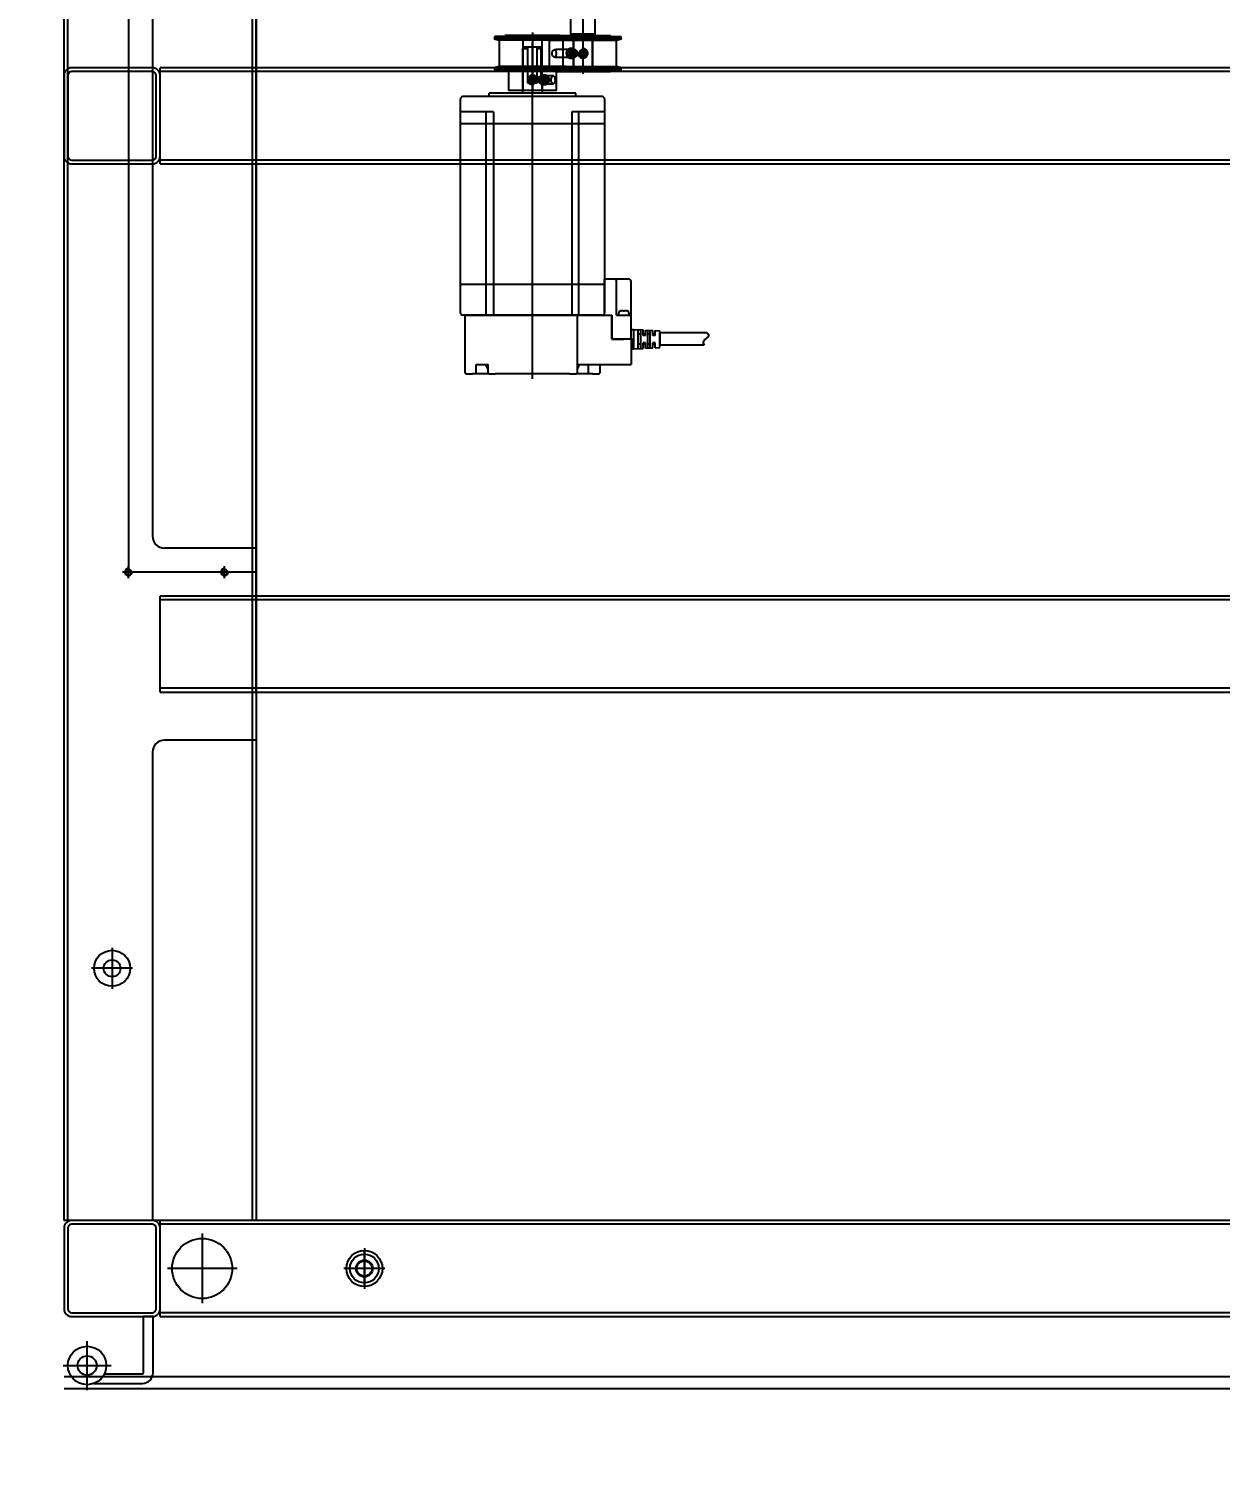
# Model space of a CAD drawing. Header units: inches. Extents: x 0 to 77285, y -118 to 40065.
# Drawn here: x 14637 to 15133, y 24796 to 25392 of the extents above; entities that cross this region are included whole.
import ezdxf

# ---------------------------------------------------------------- set-up
doc = ezdxf.new("R2010")
doc.units = ezdxf.units.IN
doc.header["$LTSCALE"] = 5
doc.header["$MEASUREMENT"] = 0
doc.layers.add('A', color=8, linetype='Continuous')
doc.styles.add('SCI', font='')
doc.styles.get('SCI').set_extended_font_data('Gulim')
doc.dimstyles.new('SCH', dxfattribs={"dimtxt": 2.5, "dimasz": 2, "dimexe": 1.25, "dimexo": 0.625, "dimtad": 1, "dimdec": 8, "dimtxsty": 'SCI', "dimcen": 2.5, "dimclrd": 4, "dimclre": 4, "dimclrt": 7, "dimadec": 8, "dimazin": 2, "dimtfac": 1, "dimtdec": 8, "dimtmove": 0, "dimatfit": 3, "dimfxl": 1, "dimarcsym": 0})

# ---------------------------------------------------------------- blocks, each defined once
blk = doc.blocks.new('A$Cc399747e')
at = {"ltscale": 5}
for p, q in [((2631.79, 1451), (1631.79, 1451)), ((2631.79, 1446), (1631.79, 1446)), ((2591.79, 1421), (1671.79, 1421)), ((1671.79, 1419.4), (2591.79, 1419.4)), ((2591.79, 1421), (2591.79, 1381)), ((2574.29, 1386.5), (2574.29, 1415.5)), ((2506.79, 1392.5), (2506.79, 1409.5)), ((2498.29, 1401), (2515.29, 1401)), ((2559.79, 1401), (2588.79, 1401)), ((1671.79, 1382.6), (2591.79, 1382.6)), ((1671.79, 1381), (2591.79, 1381)), ((2551.79, 71), (2551.79, 1381)), ((2551.79, 1381), (2631.79, 1381)), ((2553.39, 1381), (2553.39, 1181)), ((2594.99, 1186), (2594.99, 1381)), ((2630.19, 1381), (2630.19, 71)), ((2631.79, 1381), (2631.79, 71)), ((2611.79, 1267.5), (2611.79, 1284.5)), ((2603.29, 1276), (2620.29, 1276)), ((2551.79, 1181), (2589.99, 1181)), ((2553.39, 1181), (2553.39, 1101)), ((2591.79, 1161), (1671.79, 1161)), ((1671.79, 1159.4), (2591.79, 1159.4)), ((2591.79, 1161), (2591.79, 1121)), ((1671.79, 1122.6), (2591.79, 1122.6)), ((1671.79, 1121), (2591.79, 1121)), ((2551.79, 1111), (2604.99, 1111)), ((2562.49, 1111), (2567.49, 1111)), ((2564.99, 1113.5), (2564.99, 1108.5)), ((2602.49, 1111), (2607.49, 1111)), ((2604.99, 1113.5), (2604.99, 1108.5)), ((2604.99, 71), (2604.99, 1111)), ((2551.79, 1101), (2589.99, 1101)), ((2553.39, 1101), (2553.39, 71)), ((2594.99, 71), (2594.99, 1096)), ((2591.79, 941), (1671.79, 941)), ((1671.79, 939.4), (2591.79, 939.4)), ((2591.79, 941), (2591.79, 901)), ((1671.79, 902.6), (2591.79, 902.6)), ((1671.79, 901), (2591.79, 901))]:
    blk.add_line(p, q, dxfattribs=at)
for p, q in [((2619.41, 1448.9), (2599.19, 1448.9)), ((2622.19, 1451.64), (2622.19, 1431.26)), ((2594.69, 1444.4), (2594.69, 1421)), ((2598.69, 1444.4), (2598.69, 1421)), ((2615, 1444.9), (2599.19, 1444.9)), ((2632.19, 1441.4), (2612.19, 1441.4)), ((2594.69, 1421), (2598.69, 1421)), ((2628.59, 1421), (2594.99, 1421)), ((2628.59, 1419.4), (2594.99, 1419.4)), ((2591.79, 1417.8), (2591.79, 1384.2)), ((2593.39, 1417.8), (2593.39, 1384.2)), ((2630.19, 1384.2), (2630.19, 1417.8)), ((2631.79, 1384.2), (2631.79, 1417.8)), ((2506.79, 1408), (2506.79, 1394)), ((2499.79, 1401), (2513.79, 1401)), ((2594.99, 1382.6), (2628.59, 1382.6)), ((2594.99, 1381), (2628.59, 1381)), ((2551.79, 1161), (2551.79, 1121)), ((2551.79, 1122.6), (2551.79, 797.6)), ((2408.79, 1024.5), (2408.79, 1028)), ((2411.79, 1028.5), (2409.29, 1028.5)), ((2411.79, 1028.5), (2412.79, 1028.5)), ((2412.79, 1028.5), (2413.13, 1028.5)), ((2413.13, 1028.5), (2416.96, 1028.5)), ((2413.48, 1028.5), (2413.48, 1024.5)), ((2416.96, 1028.5), (2418.78, 1028.5)), ((2418.29, 1004), (2418.29, 1028)), ((2421.29, 1028.5), (2418.79, 1028.5)), ((2421.29, 1028.5), (2452.29, 1028.5)), ((2436.79, 1030.5), (2436.79, 890.4)), ((2454.79, 1028.5), (2452.29, 1028.5)), ((2454.8, 1028.5), (2456.62, 1028.5)), ((2455.3, 1028), (2455.3, 1024.5)), ((2456.62, 1028.5), (2460.46, 1028.5)), ((2460.28, 1028.5), (2460.28, 1024.5)), ((2460.46, 1028.5), (2460.79, 1028.5)), ((2460.79, 1028.5), (2461.79, 1028.5)), ((2464.29, 1028.5), (2461.79, 1028.5)), ((2464.79, 1028), (2464.79, 1004)), ((2395.79, 1014), (2395.79, 1024.5)), ((2398.79, 1024.5), (2395.79, 1024.5)), ((2418.29, 1024.5), (2398.79, 1024.5)), ((2418.29, 1024.5), (2417.69, 1024.5)), ((2460.28, 1024.5), (2455.3, 1024.5)), ((2455.89, 1024.5), (2455.3, 1024.5)), ((2363.54, 1012.64), (2363.65, 1012.91)), ((2363.65, 1012.91), (2363.85, 1013.16)), ((2363.85, 1013.16), (2364.12, 1013.39)), ((2364.12, 1013.39), (2364.42, 1013.62)), ((2364.42, 1013.62), (2364.74, 1013.87)), ((2364.74, 1013.87), (2365.09, 1014.18)), ((2365.09, 1014.18), (2365.4, 1014.51)), ((2365.54, 1016.21), (2365.32, 1016.47)), ((2365.32, 1016.47), (2383.79, 1016.47)), ((2365.4, 1014.51), (2365.64, 1014.86)), ((2365.71, 1015.9), (2365.54, 1016.21)), ((2365.64, 1014.86), (2365.78, 1015.22)), ((2365.8, 1015.59), (2365.71, 1015.9)), ((2365.78, 1015.22), (2365.8, 1015.59)), ((2385.79, 1017.59), (2383.79, 1017.5)), ((2383.79, 1017.5), (2383.79, 1010.5)), ((2383.79, 1016.56), (2383.79, 1011.27)), ((2383.79, 1011.36), (2383.79, 1016.47)), ((2383.79, 1013.96), (2383.79, 1016.15)), ((2383.79, 1016.15), (2383.79, 1011.85)), ((2383.79, 1011.85), (2383.79, 1013.96)), ((2385.79, 1017.59), (2385.79, 1015.5)), ((2385.79, 1016.15), (2386.79, 1016.15)), ((2385.79, 1015.5), (2386.79, 1015.5)), ((2389.79, 1017.77), (2386.79, 1017.64)), ((2386.79, 1017.64), (2386.79, 1015.5)), ((2387.79, 1017.68), (2387.79, 1010.32)), ((2387.79, 1016.15), (2388.79, 1016.15)), ((2388.79, 1017.73), (2388.79, 1010.27)), ((2389.79, 1017.77), (2389.79, 1015.5)), ((2389.79, 1016.15), (2390.79, 1016.15)), ((2389.79, 1015.5), (2390.79, 1015.5)), ((2394.79, 1018), (2390.79, 1017.82)), ((2390.79, 1017.82), (2390.79, 1015.5)), ((2391.79, 1017.86), (2391.79, 1010.14)), ((2391.79, 1016.15), (2392.79, 1016.15)), ((2392.79, 1017.91), (2392.79, 1010.09)), ((2394.79, 1018), (2394.79, 1014)), ((2395.79, 1018), (2394.79, 1018)), ((2394.79, 1010.06), (2394.79, 1017.94)), ((2394.79, 1010.06), (2394.79, 1017.94)), ((2394.79, 1011.44), (2394.79, 1016.56)), ((2395.79, 1014), (2394.79, 1014)), ((2395.79, 1014), (2394.79, 1014)), ((2394.79, 1010), (2394.79, 1014)), ((2395.79, 1014), (2398.79, 1014)), ((2395.79, 1014), (2395.79, 1004)), ((2395.79, 1014), (2398.79, 1014)), ((2403.79, 1014), (2398.79, 1014)), ((2398.79, 1014), (2403.79, 1014)), ((2403.79, 1004), (2403.79, 1014)), ((2403.79, 1014), (2403.79, 1004)), ((2363.56, 1012.26), (2363.54, 1012.64)), ((2363.74, 1011.85), (2363.56, 1012.26)), ((2364.03, 1011.44), (2363.74, 1011.85)), ((2364.11, 1011.36), (2364.03, 1011.44)), ((2364.11, 1011.36), (2383.79, 1011.36)), ((2385.79, 1010.41), (2383.79, 1010.5)), ((2385.79, 1012.5), (2385.79, 1010.41)), ((2385.79, 1012.5), (2385.79, 1010.41)), ((2385.79, 1012.5), (2386.79, 1012.5)), ((2385.79, 1011.85), (2386.79, 1011.85)), ((2386.79, 1012.5), (2386.79, 1010.36)), ((2386.79, 1012.5), (2386.79, 1010.36)), ((2389.79, 1010.23), (2386.79, 1010.36)), ((2387.79, 1011.85), (2388.79, 1011.85)), ((2389.79, 1012.5), (2389.79, 1010.23)), ((2389.79, 1012.5), (2390.79, 1012.5)), ((2389.79, 1011.85), (2390.79, 1011.85)), ((2390.79, 1012.5), (2390.79, 1010.18)), ((2394.79, 1010), (2390.79, 1010.18)), ((2391.79, 1011.85), (2392.79, 1011.85)), ((2395.79, 1010), (2394.79, 1010)), ((2395.79, 1004), (2395.79, 990)), ((2398.79, 1004), (2395.79, 1004)), ((2401.79, 1004), (2398.79, 1004)), ((2401.79, 1004), (2401.79, 990)), ((2406.79, 1004), (2403.79, 1004)), ((2406.79, 1004), (2406.79, 989)), ((2464.79, 1004), (2406.79, 1004)), ((2406.79, 924.3), (2406.79, 1003)), ((2406.79, 991.2), (2406.79, 1003)), ((2406.79, 991.2), (2406.79, 1003)), ((2407.79, 1004), (2465.79, 1004)), ((2417.49, 1004), (2417.49, 919.3)), ((2420.49, 919.3), (2420.49, 1004)), ((2453.09, 919.3), (2453.09, 1004)), ((2456.09, 1004), (2456.09, 919.3)), ((2466.79, 1003), (2466.79, 924.3)), ((2406.79, 991.2), (2466.79, 991.2)), ((2396.79, 989), (2398.79, 989)), ((2398.79, 989), (2402.79, 989)), ((2402.79, 989), (2406.79, 989)), ((2591.79, 937.8), (2591.79, 904.2)), ((2593.39, 937.8), (2593.39, 904.2)), ((2628.59, 941), (2594.99, 941)), ((2628.59, 939.4), (2594.99, 939.4)), ((2630.19, 904.2), (2630.19, 937.8)), ((2631.79, 904.2), (2631.79, 937.8)), ((2406.79, 914), (2406.79, 924.3)), ((2406.79, 924.3), (2466.79, 924.3)), ((2466.79, 924.3), (2466.79, 914)), ((2406.79, 919.3), (2420.49, 919.3)), ((2453.09, 919.3), (2466.79, 919.3)), ((2407.79, 913), (2465.79, 913)), ((2418.79, 913), (2418.79, 911.5)), ((2436.79, 886.35), (2436.79, 911.65)), ((2454.79, 913), (2454.79, 911.5)), ((2418.79, 911.5), (2454.79, 911.5)), ((2426.79, 910.5), (2446.79, 910.5)), ((2426.79, 910.5), (2426.79, 902.5)), ((2427.44, 906.25), (2427.47, 906.52)), ((2427.44, 905.98), (2427.44, 906.25)), ((2427.45, 905.71), (2427.44, 905.98)), ((2427.47, 905.45), (2427.45, 905.71)), ((2427.47, 906.52), (2427.51, 906.76)), ((2427.51, 906.76), (2427.56, 906.99)), ((2427.56, 906.99), (2427.63, 907.19)), ((2427.63, 907.19), (2427.72, 907.36)), ((2427.72, 907.36), (2427.83, 907.49)), ((2427.83, 907.49), (2427.95, 907.58)), ((2427.95, 907.58), (2428.04, 907.61)), ((2428.04, 907.61), (2428.13, 907.62)), ((2433.33, 907.62), (2428.13, 907.62)), ((2428.13, 907.62), (2428.27, 907.6)), ((2428.27, 907.6), (2428.41, 907.53)), ((2428.41, 907.53), (2428.55, 907.42)), ((2428.55, 907.42), (2428.68, 907.27)), ((2428.68, 907.27), (2428.8, 907.09)), ((2428.8, 907.09), (2428.9, 906.87)), ((2428.9, 906.87), (2428.98, 906.63)), ((2428.98, 906.63), (2429.03, 906.36)), ((2429.05, 905.82), (2429.02, 905.56)), ((2429.03, 906.36), (2429.05, 906.09)), ((2429.05, 906.09), (2429.05, 905.82)), ((2430.23, 906.58), (2430.73, 907.15)), ((2432.53, 906.58), (2430.23, 906.58)), ((2430.23, 906.58), (2430.23, 905.42)), ((2430.52, 907.63), (2430.28, 907.28)), ((2432.03, 907.15), (2430.73, 907.15)), ((2430.73, 907.15), (2431.23, 906.58)), ((2432.68, 908), (2431.1, 908)), ((2431.23, 906.58), (2431.23, 905.42)), ((2431.53, 906.58), (2432.03, 907.15)), ((2431.53, 905.42), (2431.53, 906.58)), ((2432.03, 907.15), (2432.53, 906.58)), ((2432.53, 906.58), (2432.53, 905.42)), ((2432.79, 907.4), (2432.79, 911.5)), ((2432.79, 910.5), (2432.79, 887.5)), ((2432.79, 907.4), (2433.29, 907.4)), ((2432.81, 905.97), (2432.82, 906.24)), ((2432.82, 905.7), (2432.81, 905.97)), ((2432.82, 906.48), (2432.84, 906.71)), ((2432.82, 906.24), (2432.82, 906.48)), ((2432.83, 905.43), (2432.82, 905.7)), ((2432.84, 906.71), (2432.86, 906.93)), ((2432.86, 906.93), (2432.9, 907.13)), ((2432.9, 907.13), (2432.95, 907.31)), ((2432.95, 907.31), (2433.02, 907.45)), ((2433.02, 907.45), (2433.12, 907.55)), ((2433.12, 907.55), (2433.24, 907.61)), ((2433.24, 907.61), (2433.33, 907.62)), ((2433.69, 907.02), (2433.26, 907.63)), ((2433.29, 892.4), (2433.29, 907.4)), ((2433.33, 907.62), (2433.36, 907.62)), ((2433.36, 907.62), (2433.51, 907.59)), ((2433.51, 907.59), (2433.65, 907.52)), ((2433.65, 907.52), (2433.8, 907.41)), ((2433.8, 907.41), (2433.95, 907.26)), ((2433.95, 907.26), (2434.09, 907.08)), ((2434.09, 907.08), (2434.22, 906.86)), ((2434.22, 906.86), (2434.33, 906.61)), ((2434.33, 906.61), (2434.4, 906.35)), ((2434.42, 905.74), (2434.36, 905.49)), ((2434.4, 906.35), (2434.43, 906.07)), ((2434.44, 906), (2434.42, 905.74)), ((2434.43, 906.07), (2434.44, 906)), ((2438.89, 906), (2434.69, 906)), ((2434.86, 907.4), (2434.86, 892.4)), ((2434.86, 907.4), (2438.73, 907.4)), ((2435.2, 906.29), (2435.17, 906.02)), ((2435.17, 906.02), (2435.19, 905.75)), ((2435.19, 905.75), (2435.26, 905.48)), ((2435.27, 906.55), (2435.2, 906.29)), ((2435.38, 906.8), (2435.27, 906.55)), ((2435.54, 907.03), (2435.38, 906.8)), ((2435.73, 907.22), (2435.54, 907.03)), ((2435.95, 907.38), (2435.73, 907.22)), ((2436.79, 907.15), (2435.79, 906.58)), ((2435.79, 906.58), (2435.79, 905.42)), ((2436.19, 907.5), (2435.95, 907.38)), ((2436.44, 907.58), (2436.19, 907.5)), ((2436.72, 907.62), (2436.44, 907.58)), ((2436.98, 907.61), (2436.72, 907.62)), ((2437.79, 906.58), (2436.79, 907.15)), ((2437.26, 907.55), (2436.98, 907.61)), ((2437.51, 907.46), (2437.26, 907.55)), ((2437.74, 907.31), (2437.51, 907.46)), ((2437.95, 907.14), (2437.74, 907.31)), ((2437.79, 906.58), (2437.79, 905.42)), ((2438.12, 906.93), (2437.95, 907.14)), ((2438.26, 906.69), (2438.12, 906.93)), ((2438.35, 906.44), (2438.26, 906.69)), ((2438.4, 906.18), (2438.35, 906.44)), ((2438.37, 905.64), (2438.41, 905.9)), ((2438.41, 905.9), (2438.4, 906.18)), ((2438.73, 907.4), (2438.73, 892.4)), ((2440.79, 911.5), (2440.79, 892.9)), ((2440.79, 887.5), (2440.79, 910.5)), ((2446.79, 902.5), (2446.79, 910.5)), ((2400.05, 902.02), (2399.79, 901.05)), ((2431.79, 901.05), (2399.79, 901.05)), ((2399.79, 901.05), (2401.85, 900.5)), ((2400.05, 902.02), (2401.98, 901.5)), ((2431.53, 902.02), (2400.05, 902.02)), ((2429.74, 900.5), (2401.85, 900.5)), ((2401.85, 900.5), (2401.85, 889.5)), ((2429.61, 901.5), (2401.98, 901.5)), ((2427.29, 902.5), (2404.29, 902.5)), ((2404.29, 902.5), (2404.29, 902.02)), ((2404.29, 902.02), (2404.29, 901.5)), ((2411.79, 902.5), (2411.79, 887.5)), ((2411.79, 901), (2412.29, 901.5)), ((2411.79, 887.5), (2411.79, 901)), ((2419.79, 901), (2411.79, 901)), ((2412.29, 901.5), (2419.29, 901.5)), ((2415.79, 903.25), (2415.79, 886.75)), ((2419.29, 901.5), (2419.79, 901)), ((2419.79, 887.5), (2419.79, 902.5)), ((2419.79, 901), (2419.79, 887.5)), ((2421.05, 902.02), (2420.79, 901.05)), ((2420.79, 901.05), (2452.79, 901.05)), ((2420.79, 901.05), (2422.85, 900.5)), ((2421.05, 902.02), (2422.98, 901.5)), ((2421.05, 902.02), (2452.53, 902.02)), ((2422.85, 900.5), (2450.74, 900.5)), ((2422.98, 901.5), (2450.61, 901.5)), ((2424.15, 889.5), (2424.15, 900.5)), ((2425.29, 902.5), (2448.29, 902.5)), ((2425.29, 902.5), (2425.29, 902.02)), ((2425.29, 902.02), (2425.29, 901.5)), ((2427.29, 902.02), (2427.29, 902.5)), ((2427.29, 901.5), (2427.29, 902.02)), ((2427.51, 905.2), (2427.47, 905.45)), ((2427.57, 904.97), (2427.51, 905.2)), ((2427.65, 904.78), (2427.57, 904.97)), ((2427.74, 904.62), (2427.65, 904.78)), ((2427.84, 904.5), (2427.74, 904.62)), ((2427.96, 904.42), (2427.84, 904.5)), ((2428.09, 904.38), (2427.96, 904.42)), ((2428.13, 904.38), (2428.09, 904.38)), ((2428.23, 904.39), (2428.13, 904.38)), ((2428.13, 904.38), (2433.33, 904.38)), ((2428.37, 904.45), (2428.23, 904.39)), ((2428.51, 904.55), (2428.37, 904.45)), ((2428.65, 904.69), (2428.51, 904.55)), ((2428.77, 904.86), (2428.65, 904.69)), ((2428.87, 905.07), (2428.77, 904.86)), ((2428.96, 905.31), (2428.87, 905.07)), ((2429.02, 905.56), (2428.96, 905.31)), ((2429.61, 901.5), (2431.53, 902.02)), ((2429.74, 900.5), (2431.79, 901.05)), ((2429.74, 900.5), (2429.74, 889.5)), ((2432.53, 905.42), (2430.23, 905.42)), ((2430.73, 904.85), (2430.23, 905.42)), ((2430.28, 904.72), (2430.52, 904.37)), ((2431.23, 905.42), (2430.73, 904.85)), ((2432.03, 904.85), (2430.73, 904.85)), ((2431.1, 904), (2432.68, 904)), ((2432.03, 904.85), (2431.53, 905.42)), ((2431.79, 901.05), (2431.53, 902.02)), ((2432.53, 905.42), (2432.03, 904.85)), ((2432.85, 905.18), (2432.83, 905.43)), ((2432.88, 904.96), (2432.85, 905.18)), ((2432.92, 904.77), (2432.88, 904.96)), ((2432.98, 904.62), (2432.92, 904.77)), ((2433.06, 904.5), (2432.98, 904.62)), ((2433.16, 904.42), (2433.06, 904.5)), ((2433.27, 904.38), (2433.16, 904.42)), ((2433.26, 904.37), (2433.69, 904.98)), ((2433.33, 904.38), (2433.27, 904.38)), ((2433.4, 904.39), (2433.33, 904.38)), ((2433.55, 904.43), (2433.4, 904.39)), ((2433.72, 904.53), (2433.55, 904.43)), ((2433.88, 904.67), (2433.72, 904.53)), ((2434.03, 904.84), (2433.88, 904.67)), ((2434.17, 905.04), (2434.03, 904.84)), ((2434.28, 905.26), (2434.17, 905.04)), ((2434.36, 905.49), (2434.28, 905.26)), ((2435.26, 905.48), (2435.36, 905.24)), ((2435.36, 905.24), (2435.51, 905.01)), ((2435.51, 905.01), (2435.69, 904.81)), ((2435.69, 904.81), (2435.91, 904.64)), ((2435.79, 905.42), (2436.79, 904.85)), ((2435.91, 904.64), (2436.14, 904.51)), ((2436.14, 904.51), (2436.41, 904.43)), ((2436.41, 904.43), (2436.6, 904.39)), ((2436.6, 904.39), (2436.79, 904.38)), ((2436.79, 904.85), (2437.79, 905.42)), ((2436.79, 904.38), (2437.06, 904.4)), ((2437.06, 904.4), (2437.32, 904.47)), ((2437.32, 904.47), (2437.57, 904.58)), ((2437.57, 904.58), (2437.8, 904.73)), ((2437.8, 904.73), (2437.99, 904.91)), ((2437.99, 904.91), (2438.16, 905.13)), ((2438.16, 905.13), (2438.29, 905.37)), ((2438.29, 905.37), (2438.37, 905.64)), ((2448.29, 902.02), (2448.29, 902.5)), ((2448.29, 901.5), (2448.29, 902.02)), ((2450.61, 901.5), (2452.53, 902.02)), ((2450.74, 900.5), (2452.79, 901.05)), ((2450.74, 889.5), (2450.74, 900.5)), ((2452.79, 901.05), (2452.53, 902.02)), ((2594.99, 902.6), (2628.59, 902.6)), ((2594.99, 901), (2628.59, 901)), ((2413.69, 895), (2417.89, 895)), ((2414.21, 895.37), (2414.17, 895.1)), ((2414.17, 895.1), (2414.18, 894.83)), ((2414.18, 894.83), (2414.23, 894.56)), ((2414.3, 895.63), (2414.21, 895.37)), ((2414.23, 894.56), (2414.33, 894.31)), ((2414.43, 895.87), (2414.3, 895.63)), ((2414.33, 894.31), (2414.46, 894.07)), ((2414.59, 896.09), (2414.43, 895.87)), ((2414.46, 894.07), (2414.59, 893.91)), ((2414.65, 896.15), (2414.59, 896.09)), ((2414.59, 893.91), (2414.65, 893.85)), ((2414.7, 896.2), (2414.65, 896.15)), ((2414.65, 893.85), (2414.72, 893.79)), ((2414.79, 896.27), (2414.7, 896.2)), ((2414.72, 893.79), (2414.8, 893.72)), ((2414.84, 896.32), (2414.79, 896.27)), ((2415.79, 896.15), (2414.79, 895.58)), ((2414.79, 894.42), (2414.79, 895.58)), ((2414.79, 894.42), (2415.79, 893.85)), ((2414.88, 896.34), (2414.84, 896.32)), ((2414.88, 896.34), (2414.94, 896.38)), ((2414.94, 896.38), (2415.01, 896.42)), ((2415.01, 896.42), (2415.09, 896.46)), ((2415.09, 896.46), (2415.19, 896.51)), ((2415.19, 896.51), (2415.29, 896.54)), ((2415.29, 896.54), (2415.39, 896.57)), ((2415.39, 896.57), (2415.43, 896.58)), ((2415.43, 896.58), (2415.48, 896.59)), ((2415.48, 896.59), (2415.5, 896.59)), ((2415.65, 896.61), (2415.5, 896.59)), ((2415.8, 896.62), (2415.65, 896.61)), ((2416.79, 895.58), (2415.79, 896.15)), ((2415.79, 893.85), (2416.79, 894.42)), ((2415.94, 896.61), (2415.8, 896.62)), ((2416.08, 896.59), (2415.94, 896.61)), ((2416.08, 896.59), (2416.13, 896.58)), ((2416.13, 896.58), (2416.18, 896.57)), ((2416.18, 896.57), (2416.19, 896.57)), ((2416.19, 896.57), (2416.31, 896.54)), ((2416.31, 896.54), (2416.41, 896.5)), ((2416.41, 896.5), (2416.5, 896.46)), ((2416.5, 896.46), (2416.59, 896.41)), ((2416.59, 896.41), (2416.65, 896.38)), ((2416.65, 896.38), (2416.7, 896.34)), ((2416.73, 896.32), (2416.7, 896.34)), ((2416.79, 896.28), (2416.73, 896.32)), ((2416.87, 896.21), (2416.79, 896.28)), ((2416.79, 894.42), (2416.79, 895.58)), ((2416.79, 893.73), (2416.88, 893.8)), ((2416.93, 896.15), (2416.87, 896.21)), ((2416.88, 893.8), (2416.94, 893.85)), ((2416.99, 896.09), (2416.93, 896.15)), ((2416.94, 893.85), (2416.99, 893.91)), ((2417.12, 895.93), (2416.99, 896.09)), ((2416.99, 893.91), (2417.16, 894.13)), ((2417.26, 895.69), (2417.12, 895.93)), ((2417.16, 894.13), (2417.28, 894.37)), ((2417.35, 895.44), (2417.26, 895.69)), ((2417.28, 894.37), (2417.37, 894.63)), ((2417.4, 895.17), (2417.35, 895.44)), ((2417.37, 894.63), (2417.41, 894.9)), ((2417.41, 894.9), (2417.4, 895.17)), ((2418.15, 895), (2418.17, 895.26)), ((2418.15, 894.93), (2418.15, 895)), ((2418.16, 894.79), (2418.15, 894.93)), ((2418.17, 894.7), (2418.16, 894.79)), ((2418.17, 895.26), (2418.22, 895.51)), ((2418.18, 894.65), (2418.17, 894.7)), ((2418.21, 894.51), (2418.18, 894.65)), ((2418.25, 894.39), (2418.21, 894.51)), ((2418.22, 895.51), (2418.3, 895.74)), ((2418.3, 894.26), (2418.25, 894.39)), ((2418.3, 895.74), (2418.42, 895.96)), ((2418.36, 894.14), (2418.3, 894.26)), ((2418.49, 893.92), (2418.36, 894.14)), ((2418.42, 895.96), (2418.55, 896.16)), ((2418.63, 893.74), (2418.49, 893.92)), ((2418.55, 896.16), (2418.7, 896.33)), ((2418.78, 893.59), (2418.63, 893.74)), ((2418.7, 896.33), (2418.78, 896.41)), ((2418.78, 896.41), (2418.87, 896.47)), ((2418.87, 896.47), (2418.95, 896.53)), ((2419.33, 896.63), (2418.9, 896.02)), ((2418.9, 893.98), (2419.33, 893.37)), ((2418.95, 896.53), (2419.03, 896.57)), ((2419.03, 896.57), (2419.18, 896.61)), ((2419.18, 896.61), (2419.25, 896.62)), ((2419.25, 896.62), (2419.26, 896.62)), ((2426.91, 896.62), (2419.26, 896.62)), ((2419.26, 896.62), (2419.32, 896.62)), ((2419.32, 896.62), (2419.43, 896.58)), ((2419.43, 896.58), (2419.52, 896.5)), ((2419.52, 896.5), (2419.6, 896.38)), ((2419.6, 896.38), (2419.66, 896.23)), ((2419.69, 893.87), (2419.63, 893.69)), ((2419.66, 896.23), (2419.71, 896.05)), ((2419.72, 894.07), (2419.69, 893.87)), ((2419.71, 896.05), (2419.74, 895.82)), ((2419.75, 894.29), (2419.72, 894.07)), ((2419.74, 895.82), (2419.75, 895.7)), ((2419.75, 895.7), (2419.76, 895.57)), ((2419.76, 894.52), (2419.75, 894.29)), ((2419.76, 895.57), (2419.76, 895.44)), ((2419.76, 895.44), (2419.77, 895.3)), ((2419.77, 894.76), (2419.76, 894.52)), ((2419.77, 895.3), (2419.77, 895.04)), ((2419.77, 895.04), (2419.77, 894.9)), ((2419.77, 894.9), (2419.77, 894.76)), ((2421.48, 897), (2419.91, 897)), ((2420.06, 895.58), (2420.56, 896.15)), ((2420.06, 894.42), (2420.06, 895.58)), ((2420.06, 895.58), (2422.35, 895.58)), ((2420.56, 893.85), (2420.06, 894.42)), ((2420.06, 894.42), (2422.35, 894.42)), ((2420.56, 896.15), (2421.85, 896.15)), ((2420.56, 896.15), (2421.06, 895.58)), ((2421.06, 894.42), (2420.56, 893.85)), ((2420.56, 893.85), (2421.85, 893.85)), ((2421.06, 895.58), (2421.06, 894.42)), ((2421.35, 895.58), (2421.85, 896.15)), ((2421.35, 894.42), (2421.35, 895.58)), ((2421.85, 893.85), (2421.35, 894.42)), ((2421.85, 896.15), (2422.35, 895.58)), ((2422.35, 894.42), (2421.85, 893.85)), ((2422.31, 896.28), (2422.06, 896.63)), ((2422.35, 894.42), (2422.35, 895.58)), ((2426.76, 896.59), (2426.74, 896.58)), ((2426.74, 896.58), (2426.74, 896.58)), ((2426.74, 896.57), (2426.79, 896.54)), ((2426.76, 896.59), (2426.83, 896.61)), ((2426.79, 896.54), (2426.85, 896.5)), ((2426.83, 896.61), (2426.91, 896.62)), ((2426.85, 896.5), (2426.92, 896.46)), ((2426.91, 896.62), (2426.91, 896.62)), ((2426.91, 896.62), (2426.98, 896.61)), ((2426.92, 896.46), (2427.01, 896.41)), ((2426.98, 896.61), (2427.05, 896.59)), ((2426.98, 895.17), (2427.01, 895.44)), ((2426.98, 894.9), (2426.98, 895.17)), ((2427, 894.63), (2426.98, 894.9)), ((2427.05, 894.37), (2427, 894.63)), ((2427.01, 896.41), (2427.1, 896.38)), ((2427.01, 895.44), (2427.07, 895.69)), ((2427.06, 896.59), (2427.05, 896.59)), ((2427.13, 894.13), (2427.05, 894.37)), ((2427.1, 896.58), (2427.06, 896.59)), ((2427.07, 895.69), (2427.15, 895.93)), ((2427.14, 896.57), (2427.1, 896.58)), ((2427.1, 896.38), (2427.2, 896.34)), ((2427.22, 893.91), (2427.13, 894.13)), ((2427.29, 896.54), (2427.14, 896.57)), ((2427.15, 895.93), (2427.22, 896.09)), ((2427.24, 896.32), (2427.2, 896.34)), ((2427.22, 896.09), (2427.25, 896.15)), ((2427.25, 893.85), (2427.22, 893.91)), ((2427.27, 896.28), (2427.24, 896.32)), ((2427.25, 896.15), (2427.27, 896.21)), ((2427.27, 893.8), (2427.25, 893.85)), ((2427.27, 896.25), (2427.27, 896.28)), ((2427.27, 896.21), (2427.27, 896.25)), ((2427.27, 893.75), (2427.27, 893.8)), ((2427.27, 893.73), (2427.27, 893.75)), ((2427.44, 896.51), (2427.29, 896.54)), ((2427.61, 896.46), (2427.44, 896.51)), ((2427.78, 896.42), (2427.61, 896.46)), ((2427.95, 896.38), (2427.78, 896.42)), ((2428.11, 896.34), (2427.95, 896.38)), ((2428.11, 896.34), (2428.2, 896.32)), ((2428.2, 896.32), (2428.27, 896.27)), ((2428.27, 896.27), (2428.36, 896.2)), ((2428.35, 893.79), (2428.27, 893.72)), ((2428.39, 893.85), (2428.35, 893.79)), ((2428.36, 896.2), (2428.4, 896.15)), ((2428.42, 893.91), (2428.39, 893.85)), ((2428.4, 896.15), (2428.42, 896.09)), ((2428.42, 896.09), (2428.49, 895.87)), ((2428.48, 894.07), (2428.42, 893.91)), ((2428.54, 894.31), (2428.48, 894.07)), ((2428.49, 895.87), (2428.55, 895.63)), ((2428.56, 894.43), (2428.54, 894.34)), ((2428.54, 894.34), (2428.54, 894.31)), ((2428.55, 895.63), (2428.56, 895.57)), ((2428.56, 895.57), (2428.58, 895.37)), ((2428.57, 894.56), (2428.56, 894.43)), ((2428.59, 894.7), (2428.57, 894.56)), ((2428.58, 895.37), (2428.59, 895.31)), ((2428.59, 895.31), (2428.6, 895.1)), ((2428.6, 895.1), (2428.59, 894.83)), ((2428.59, 894.83), (2428.59, 894.7)), ((2401.85, 889.5), (2399.79, 888.95)), ((2431.79, 888.95), (2399.79, 888.95)), ((2399.79, 888.95), (2400.05, 887.98)), ((2401.98, 888.5), (2400.05, 887.98)), ((2431.53, 887.98), (2400.05, 887.98)), ((2429.74, 889.5), (2401.85, 889.5)), ((2429.61, 888.5), (2401.98, 888.5)), ((2404.29, 888.5), (2404.29, 887.98)), ((2404.29, 887.98), (2404.29, 887.5)), ((2414.8, 893.72), (2414.85, 893.68)), ((2414.85, 893.68), (2414.88, 893.66)), ((2414.94, 893.62), (2414.88, 893.66)), ((2415, 893.59), (2414.94, 893.62)), ((2415.08, 893.54), (2415, 893.59)), ((2415.17, 893.5), (2415.08, 893.54)), ((2415.28, 893.46), (2415.17, 893.5)), ((2415.39, 893.43), (2415.28, 893.46)), ((2415.4, 893.43), (2415.39, 893.43)), ((2415.45, 893.42), (2415.4, 893.43)), ((2415.5, 893.41), (2415.45, 893.42)), ((2415.5, 893.41), (2415.64, 893.39)), ((2415.64, 893.39), (2415.79, 893.38)), ((2415.79, 893.38), (2415.94, 893.39)), ((2415.94, 893.39), (2416.08, 893.41)), ((2416.1, 893.41), (2416.08, 893.41)), ((2416.15, 893.42), (2416.1, 893.41)), ((2416.19, 893.43), (2416.15, 893.42)), ((2416.3, 893.46), (2416.19, 893.43)), ((2416.39, 893.49), (2416.3, 893.46)), ((2416.49, 893.54), (2416.39, 893.49)), ((2416.57, 893.58), (2416.49, 893.54)), ((2416.64, 893.62), (2416.57, 893.58)), ((2416.7, 893.66), (2416.64, 893.62)), ((2416.7, 893.66), (2416.74, 893.68)), ((2416.74, 893.68), (2416.79, 893.73)), ((2418.93, 893.48), (2418.78, 893.59)), ((2419.08, 893.41), (2418.93, 893.48)), ((2419.22, 893.38), (2419.08, 893.41)), ((2419.26, 893.38), (2419.22, 893.38)), ((2419.25, 893.38), (2426.91, 893.38)), ((2419.35, 893.39), (2419.26, 893.38)), ((2419.41, 893.41), (2419.35, 893.39)), ((2419.47, 893.45), (2419.41, 893.41)), ((2419.52, 893.49), (2419.47, 893.45)), ((2419.56, 893.55), (2419.52, 893.49)), ((2419.6, 893.62), (2419.56, 893.55)), ((2419.63, 893.69), (2419.6, 893.62)), ((2419.91, 893), (2421.48, 893)), ((2422.85, 889.5), (2420.79, 888.95)), ((2420.79, 888.95), (2421.05, 887.98)), ((2420.79, 888.95), (2452.79, 888.95)), ((2422.98, 888.5), (2421.05, 887.98)), ((2421.05, 887.98), (2452.53, 887.98)), ((2422.06, 893.37), (2422.31, 893.72)), ((2422.85, 889.5), (2450.74, 889.5)), ((2422.98, 888.5), (2450.61, 888.5)), ((2425.29, 888.5), (2425.29, 887.98)), ((2425.29, 887.98), (2425.29, 887.5)), ((2426.78, 893.46), (2426.74, 893.43)), ((2426.74, 893.42), (2426.74, 893.42)), ((2426.74, 893.42), (2426.75, 893.41)), ((2426.75, 893.41), (2426.76, 893.41)), ((2426.84, 893.39), (2426.76, 893.41)), ((2426.84, 893.49), (2426.78, 893.46)), ((2426.91, 893.54), (2426.84, 893.49)), ((2426.91, 893.38), (2426.84, 893.39)), ((2427, 893.58), (2426.91, 893.54)), ((2426.98, 893.39), (2426.91, 893.38)), ((2426.91, 893.38), (2426.91, 893.38)), ((2427.05, 893.41), (2426.98, 893.39)), ((2427.09, 893.62), (2427, 893.58)), ((2427.05, 893.41), (2427.08, 893.42)), ((2427.08, 893.42), (2427.13, 893.43)), ((2427.2, 893.66), (2427.09, 893.62)), ((2427.13, 893.43), (2427.14, 893.43)), ((2427.14, 893.43), (2427.3, 893.46)), ((2427.2, 893.66), (2427.25, 893.68)), ((2427.25, 893.68), (2427.27, 893.73)), ((2427.29, 887.98), (2427.29, 888.5)), ((2427.29, 887.5), (2427.29, 887.98)), ((2427.3, 893.46), (2427.47, 893.5)), ((2427.47, 893.5), (2427.64, 893.54)), ((2427.64, 893.54), (2427.81, 893.59)), ((2427.81, 893.59), (2427.96, 893.62)), ((2427.96, 893.62), (2428.11, 893.66)), ((2428.18, 893.68), (2428.11, 893.66)), ((2428.27, 893.72), (2428.18, 893.68)), ((2431.53, 887.98), (2429.61, 888.5)), ((2431.79, 888.95), (2429.74, 889.5)), ((2431.53, 887.98), (2431.79, 888.95)), ((2434.86, 892.9), (2433.29, 892.9)), ((2433.29, 892.4), (2440.29, 892.4)), ((2440.79, 892.9), (2438.73, 892.9)), ((2440.79, 892.9), (2440.29, 892.4)), ((2448.29, 887.98), (2448.29, 888.5)), ((2448.29, 887.5), (2448.29, 887.98)), ((2452.53, 887.98), (2450.61, 888.5)), ((2452.79, 888.95), (2450.74, 889.5)), ((2452.53, 887.98), (2452.79, 888.95)), ((2427.29, 887.5), (2404.29, 887.5)), ((2410.79, 887), (2411.29, 887.5)), ((2410.79, 887), (2420.79, 887)), ((2410.79, 887), (2410.79, 869.5)), ((2411.29, 887.5), (2420.29, 887.5)), ((2419.79, 887.5), (2411.79, 887.5)), ((2420.29, 887.5), (2420.79, 887)), ((2420.79, 887), (2420.79, 869.5)), ((2425.29, 887.5), (2448.29, 887.5))]:
    blk.add_line(p, q)
at = {"extrusion": (-1, -1.99584e-16, 0)}
for p, q in [((2417.69, 1024.5), (2417.69, 1025.53)), ((2455.89, 1025.53), (2455.89, 1024.5))]:
    blk.add_line(p, q, dxfattribs=at)
at = {"extrusion": (1, 3.22045e-16, 0)}
for p, q in [((2396.69, 1002.97), (2396.69, 1004)), ((2397.58, 1002.19), (2397.55, 1002.19)), ((2397.55, 1002.19), (2397.58, 1002.19)), ((2399.07, 1002.19), (2398.51, 1002.19)), ((2400.03, 1002.19), (2400, 1002.19)), ((2400.89, 1004), (2400.89, 1002.97))]:
    blk.add_line(p, q, dxfattribs=at)
at = {"ltscale": 3}
blk.add_line((2415.79, 903.5), (2415.79, 95.5), dxfattribs=at)
for centre, radius in [((2622.19, 1441.4), 8), ((2622.19, 1441.4), 4), ((2506.79, 1401), 6), ((2506.79, 1401), 3.5), ((2506.79, 1401), 3.15), ((2436.79, 906), 1.25), ((2436.79, 906), 1), ((2415.79, 895), 1.25), ((2415.79, 895), 1)]:
    blk.add_circle(centre, radius)
at = {"ltscale": 5}
for centre, radius in [((2574.29, 1401), 12.5), ((2506.79, 1401), 7.5), ((2611.79, 1276), 7.5), ((2611.79, 1276), 3.5), ((2564.99, 1111), 1.23), ((2604.99, 1111), 1.23)]:
    blk.add_circle(centre, radius, dxfattribs=at)
for centre, radius, start, end in [((2599.19, 1444.4), 4.5, 90, 180), ((2599.19, 1444.4), 0.5, 90, 180), ((2594.99, 1417.8), 3.2, 90, 180), ((2594.99, 1417.8), 1.6, 90, 180), ((2628.59, 1417.8), 3.2, 0, 90), ((2628.59, 1417.8), 1.6, 0, 90), ((2594.99, 1384.2), 3.2, 180, 270), ((2594.99, 1384.2), 1.6, 180, 270), ((2628.59, 1384.2), 3.2, 270, 0), ((2628.59, 1384.2), 1.6, 270, 0), ((2409.29, 1028), 0.5, 90, 180), ((2418.41, 1025.53), 0.72, 107.1484, 180), ((2419.79, 1021.06), 5.4, 106.12637, 107.1484), ((2418.79, 1028), 0.5, 90, 180), ((2454.8, 1028), 0.5, 0, 90), ((2453.79, 1021.06), 5.4, 72.8516, 73.77093), ((2455.17, 1025.53), 0.72, 0, 72.8516), ((2464.29, 1028), 0.5, 0, 90), ((2397.41, 1002.97), 0.72, 180, 252.8516), ((2398.79, 1007.44), 5.4, 252.8516, 256.69638), ((2398.79, 1007.44), 5.4, 283.30362, 287.1484), ((2400.17, 1002.97), 0.72, 287.1484, 0), ((2407.79, 1003), 1, 90, 180), ((2465.79, 1003), 1, 0, 90), ((2396.79, 990), 1, 180, 270), ((2402.79, 990), 1, 180, 270), ((2594.99, 937.8), 3.2, 90, 180), ((2594.99, 937.8), 1.6, 90, 180), ((2628.59, 937.8), 3.2, 0, 90), ((2628.59, 937.8), 1.6, 0, 90), ((2407.79, 914), 1, 180, 270), ((2465.79, 914), 1, 270, 0), ((2436.79, 906), 2, 165, 105), ((2436.79, 906), 1.57, 165, 105), ((2594.99, 904.2), 3.2, 180, 270), ((2594.99, 904.2), 1.6, 180, 270), ((2628.59, 904.2), 3.2, 270, 0), ((2628.59, 904.2), 1.6, 270, 0), ((2415.79, 895), 2, 345, 285), ((2415.79, 895), 1.57, 345, 285)]:
    blk.add_arc(centre, radius, start, end)
for centre, radius, start, end in [((2589.99, 1186), 5, 270, 0), ((2564.99, 1111), 1.5, 270, 180), ((2604.99, 1111), 1.5, 270, 180), ((2589.99, 1096), 5, 0, 90)]:
    blk.add_arc(centre, radius, start, end, dxfattribs=at)
for centre, major_axis in [((2430.73, 906), (0, -1.57)), ((2431.1, 906), (0, -2)), ((2432.03, 906), (0, -1)), ((2432.68, 906), (0, -2)), ((2433.33, 906), (0, -1.25)), ((2419.26, 895), (0, 1.25)), ((2419.91, 895), (0, 2)), ((2420.56, 895), (0, 1)), ((2421.48, 895), (0, 2)), ((2421.85, 895), (0, 1.57))]:
    blk.add_ellipse(centre, major_axis=major_axis, ratio=0.5)
for points, knots in [([(2398.11, 1002.09), (2397.95, 1002.11), (2397.79, 1002.14), (2397.62, 1002.18), (2397.6, 1002.18), (2397.58, 1002.19)], [13.8531969, 13.8531969, 13.8531969, 13.8531969, 14.2229385, 14.2229385, 14.2648685, 14.2648685, 14.2648685, 14.2648685]), ([(2398.51, 1002.19), (2398.51, 1002.18), (2398.51, 1002.18), (2398.51, 1002.14), (2398.51, 1002.11), (2398.5, 1002.09)], [12.3533968, 12.3533968, 12.3533968, 12.3533968, 12.3953268, 12.3953268, 12.7650683, 12.7650683, 12.7650683, 12.7650683]), ([(2398.5, 1002.09), (2398.51, 1002.11), (2398.51, 1002.14), (2398.51, 1002.18), (2398.51, 1002.18), (2398.51, 1002.18)], [13.8531969, 13.8531969, 13.8531969, 13.8531969, 14.2229385, 14.2229385, 14.2637577, 14.2637577, 14.2637577, 14.2637577]), ([(2399.08, 1002.09), (2399.08, 1002.11), (2399.07, 1002.14), (2399.07, 1002.18), (2399.07, 1002.18), (2399.07, 1002.19)], [13.8531969, 13.8531969, 13.8531969, 13.8531969, 14.2229385, 14.2229385, 14.2648685, 14.2648685, 14.2648685, 14.2648685]), ([(2400, 1002.19), (2399.99, 1002.18), (2399.97, 1002.18), (2399.79, 1002.14), (2399.63, 1002.11), (2399.48, 1002.09)], [12.3533968, 12.3533968, 12.3533968, 12.3533968, 12.3953268, 12.3953268, 12.7650683, 12.7650683, 12.7650683, 12.7650683])]:
    blk.add_open_spline(points, degree=3, knots=knots)
for points in [[(2398.38, 1002.07), (2398.29, 1002.08), (2398.2, 1002.08), (2398.11, 1002.09)], [(2398.5, 1002.09), (2398.46, 1002.08), (2398.42, 1002.08), (2398.38, 1002.07)], [(2398.5, 1002.09), (2398.5, 1002.09), (2398.5, 1002.09), (2398.5, 1002.09)], [(2399.2, 1002.07), (2399.16, 1002.08), (2399.12, 1002.08), (2399.08, 1002.09)], [(2399.48, 1002.09), (2399.38, 1002.08), (2399.29, 1002.08), (2399.2, 1002.07)]]:
    blk.add_open_spline(points, degree=3)
blk = doc.blocks.new('*D366')
at = {"color": 4, "lineweight": -2, "transparency": 16777216}
for p, q in [((12554.65, 23925.55), (12554.65, 28076.14)), ((17979.65, 23925.05), (17979.65, 28076.14)), ((12714.65, 27976.14), (17819.65, 27976.14))]:
    blk.add_line(p, q, dxfattribs=at)
at = {"color": 4, "transparency": 16777216}
for points in [[(12714.65, 28002.81), (12714.65, 27949.48), (12554.65, 27976.14)], [(17819.65, 28002.81), (17819.65, 27949.48), (17979.65, 27976.14)]]:
    blk.add_solid(points, dxfattribs=at)
at = {"layer": 'Defpoints', "color": 0, "transparency": 16777216}
for p in [(17979.65, 27976.14), (12554.65, 23875.55), (17979.65, 23875.05)]:
    blk.add_point(p, dxfattribs=at)
at = {"color": 7, "transparency": 16777216, "insert": (15267.15, 28128.81), "char_height": 200, "attachment_point": 5, "style": 'SCI'}
blk.add_mtext('5425', dxfattribs=at)
blk = doc.blocks.new('*D367')
at = {"color": 4, "lineweight": -2, "transparency": 16777216}
for p, q in [((12554.65, 23925.55), (12554.65, 29140.68)), ((21064.65, 23433.05), (21064.65, 29140.68)), ((12714.65, 29040.68), (20904.65, 29040.68))]:
    blk.add_line(p, q, dxfattribs=at)
at = {"color": 4, "transparency": 16777216}
for points in [[(12714.65, 29067.34), (12714.65, 29014.01), (12554.65, 29040.68)], [(20904.65, 29067.34), (20904.65, 29014.01), (21064.65, 29040.68)]]:
    blk.add_solid(points, dxfattribs=at)
at = {"layer": 'Defpoints', "color": 0, "transparency": 16777216}
for p in [(21064.65, 29040.68), (12554.65, 23875.55), (21064.65, 23383.05)]:
    blk.add_point(p, dxfattribs=at)
at = {"color": 7, "transparency": 16777216, "insert": (16809.65, 29193.47), "char_height": 200, "attachment_point": 5, "style": 'SCI'}
blk.add_mtext('8510', dxfattribs=at)
blk = doc.blocks.new('*D374')
at = {"color": 4, "lineweight": -2, "transparency": 16777216}
for p, q in [((12554.65, 23925.55), (12554.65, 30215.88)), ((37924.65, 23433.05), (37924.65, 30215.88)), ((12714.65, 30115.88), (37764.65, 30115.88))]:
    blk.add_line(p, q, dxfattribs=at)
at = {"color": 4, "transparency": 16777216}
for points in [[(12714.65, 30142.54), (12714.65, 30089.21), (12554.65, 30115.88)], [(37764.65, 30142.54), (37764.65, 30089.21), (37924.65, 30115.88)]]:
    blk.add_solid(points, dxfattribs=at)
at = {"layer": 'Defpoints', "color": 0, "transparency": 16777216}
for p in [(37924.65, 30115.88), (12554.65, 23875.55), (37924.65, 23383.05)]:
    blk.add_point(p, dxfattribs=at)
at = {"color": 7, "transparency": 16777216, "insert": (25239.65, 30268.54), "char_height": 200, "attachment_point": 5, "style": 'SCI'}
blk.add_mtext('25370', dxfattribs=at)

msp = doc.modelspace()

# ---------------------------------------------------------------- block references
at = {"layer": 'A', "rotation": 180}
msp.add_blockref('A$Cc399747e', (17283.44187244, 26276.55060516), dxfattribs=at)

# ---------------------------------------------------------------- dimensions: what is measured, and where the dimension line sits
for base, p2, picture, middle in [((37924.649780898, 30115.8761734788), (37924.649780898, 23383.0504762948), '*D374', (25239.649780898, 30268.5392893244)), ((21064.649780898, 29040.6754827387), (21064.649780898, 23383.0504762948), '*D367', (16809.649780898, 29193.4717543765)), ((17979.649780898, 27976.1433020648), (17979.649780898, 23875.0504762948), '*D366', (15267.149780898, 28128.8064179103))]:
    dim = msp.add_linear_dim(base=base, p1=(12554.649780898, 23875.5504762968), p2=p2, dimstyle='SCH', override={"dimscale": 80})
    dim.commit()
    dim.dimension.update_dxf_attribs({"geometry": picture, "text_midpoint": middle})

doc.saveas('drawing.dxf')
